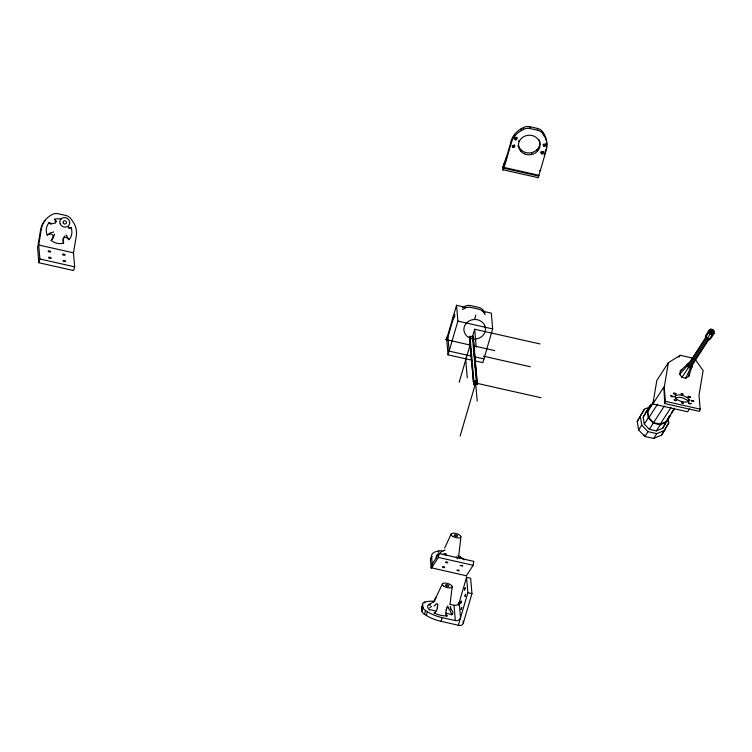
<?xml version="1.0" encoding="UTF-8"?>
<svg xmlns="http://www.w3.org/2000/svg" width="752" height="752" viewBox="0 0 752 752"><rect width="100%" height="100%" fill="white"/><g stroke="black" fill="none" stroke-linecap="round" stroke-linejoin="round"><path stroke-width="1.13" d="M712.088 332.732L712.257 330.861L711.514 330.372L710.593 331.754L711.148 332.516L712.849 332.262L712.999 331.359L711.514 330.372M450.175 603.414L452.178 586.776M675.362 396.163L674.788 396.577M446.209 610.06L446.434 608.772M460.891 536.853L458.833 555.098M38.803 262.721L39.894 258.998L38.69 245.002L41.482 228.476A21.188 19.59 33 0 1 49.811 216.003L51.888 214.696A8.479 7.84 33 0 1 58.064 213.718L65.697 215.429A8.479 7.84 33 0 1 71.092 219.02L72.596 221.135A21.188 19.59 33 0 1 76.262 236.307L73.47 252.832L74.674 266.828L73.583 270.551L38.803 262.721L37.619 247.756L40.599 229.83A21.188 19.59 33 0 1 45.233 220.411M431.563 556.395L430.473 560.118L431.131 567.751A4.239 0.602 -77.3 0 0 431.563 567.939L432.221 564.028L431.563 556.395A21.188 8.554 16.3 0 1 437.015 551.357L438.736 550.972A8.479 3.422 16.3 0 1 443.248 550.99M431.563 567.939L438.378 557.439L439.036 553.528L473.816 561.359L473.158 565.269L466.343 575.769L431.131 567.751L432.221 564.028L439.036 553.528M689.481 408.947L687.648 411.776L652.868 403.946L656.834 380.446L668.34 362.708L680.175 355.282L693.476 358.272M668.34 362.708L664.232 387.44L665.388 401.324L664.74 403.561L699.52 411.391L700.168 409.154L699.012 395.27L703.129 370.539L695.243 359.447M690.919 368.847L692.47 364.964L688.776 376.301L685.711 378.228L681.979 377.391L679.77 374.28L680.372 370.708L689.227 362.812L686.332 365.801M679.77 374.28L687.225 365.801L687.554 363.855M709.117 339.067L691.379 366.403L690.261 367.089L688.907 366.788L688.099 365.66L688.324 364.363L706.692 336.05M688.776 376.301L689.377 372.738M691.379 366.403L691.596 365.096M705.385 337.516L705.743 335.411L709.08 330.269L710.894 329.132L713.093 329.62L714.4 331.463L714.043 333.559L710.706 338.71L708.892 339.848L706.692 339.359L705.385 337.516L708.722 332.365L709.08 330.269M712.097 331.801L711.448 331.369L711.853 330.767M54.605 234.22L53.091 237.98L51.192 240.443A13.132 12.145 33 0 0 63.553 243.122L63.45 239.127L64.644 235.94M63.093 238.384L62.811 240.743L63.553 243.122M465.507 307.324L456.53 305.303L446.669 339.02L448.032 354.822L471.589 360.133M448.032 354.822L457.893 321.104L456.53 305.303M538.921 175.301L504.131 167.47L503.821 163.861A4.239 0.602 -77.3 0 0 505.062 161.943L511.304 140.624A21.188 19.148 -4.9 0 1 521.145 128.808L523.42 127.586A8.479 7.661 -4.9 0 1 529.84 126.712L537.473 128.432A8.479 7.661 -4.9 0 1 542.615 131.91L543.931 133.941L544.091 135.745A21.188 19.148 -4.9 0 1 546.243 150.259L538.695 176.043A3.393 0.479 -77.3 0 1 537.708 177.575L502.919 169.745L502.731 167.583L506.162 157.986A15.181 6.129 16.3 0 1 507.205 156.689M502.919 169.745A3.393 0.479 -77.3 0 0 503.915 168.213L511.454 142.429L511.304 140.624M474.559 319.525L475.875 315.032M459.171 382.289L470.479 343.617M472.096 338.09L474.681 329.254L539.992 343.946M460.13 436.075L475.64 383.031L540.961 397.733M482.342 311.112L491.319 313.133L492.673 328.934L482.812 362.652L474.963 360.885M544.119 155.185L545.755 149.573M458.391 605.247L466.55 577.329L470.639 578.25L471.955 593.601L463.307 623.182A3.393 3.064 -4.9 0 1 459.162 625.429L441.039 621.349A21.188 8.554 16.3 0 1 426.337 615.437L424.476 614.252A8.479 3.422 16.3 0 1 421.863 611.16L421.571 607.795L422.662 604.072A8.479 3.422 16.3 0 1 424.833 602.051L426.563 601.666A21.188 8.554 16.3 0 1 433.97 601.252M438.397 552.137L438.736 550.972M421.863 611.16L422.953 607.437L422.662 604.072M424.56 602.982L424.833 602.051M424.476 614.252L425.566 610.53A8.479 3.422 16.3 0 1 422.953 607.437M426.337 615.437L427.418 611.724L425.566 610.53M459.256 558.351L459.801 556.489L457.94 555.296M441.039 621.349L442.129 617.627A21.188 8.554 16.3 0 1 427.418 611.724M458.344 625.241L467.866 592.679L466.55 577.329M437.1 608.001L437.42 606.742A11.882 11.825 46.8 0 0 437.504 606.234M502.731 167.583L505.071 161.708M451.115 534.08L444.695 548.001M442.411 583.994L434.957 599.41L435.85 597.887M685.711 378.228L690.468 367.954L692.141 366.91M456.06 557.533L456.746 556.781L457.385 557.768M668.086 418.648L668.772 422.934L661.581 435.126L653.648 438.454L644.878 436.48L638.608 429.956L637.245 421.364L644.426 409.191L651.364 406.277M637.245 421.364L644.426 409.191M668.255 418.798L669.957 416.157L662.709 428.217L656.346 430.896L649.296 429.307L644.267 424.072L643.167 417.172L650.414 405.121L653.601 403.786M643.167 417.172L650.414 405.121M674.441 408.966L666.244 421.599L660.237 424.109L653.582 422.615L648.835 417.68L647.801 411.175L654.024 400.741M666.244 421.599L669.318 416.016M662.709 428.217L665.426 423.291M661.581 435.126L668.772 422.934M435.991 597.633L434.242 600.463M678.962 357.144L680.175 355.282M647.801 411.175L654.108 401.455M652.868 403.946L663.856 387.007L664.74 403.561M638.608 429.956L641.738 425.134L640.366 416.542M644.267 424.072L648.252 417.924L647.152 411.024M648.835 417.68L657.662 404.078M709.221 331.698L710.894 329.132M709.907 331.547L710.508 333.098L712.163 333.474L713.451 331.923L712.858 330.382L711.204 330.006L709.907 331.547L710.508 333.098M688.099 365.66L706.476 337.347L707.284 338.475L708.638 338.776L690.261 367.089M711.204 330.006L713.451 331.923M706.692 339.359L710.029 334.208L708.722 332.365M688.907 366.788L707.284 338.475M653.582 422.615L664.307 406.099M649.296 429.307L653.281 423.16L660.331 424.748L666.704 422.069M644.878 436.48L647.998 431.657L656.778 433.631L664.712 430.304M712.163 333.474L710.743 332.741M708.892 339.848L712.238 334.706L714.043 333.559M660.237 424.109L670.953 407.593M656.346 430.896L660.331 424.748M653.648 438.454L656.778 433.631M671.207 413.102L674.356 408.242M665.971 422.304L667.109 420.547M681.979 377.391L688.437 367.493L687.225 365.801M711.693 331.707L711.148 332.516M63.817 237.463L66.148 237.275L69.099 239.634A13.132 12.145 33 0 0 71.055 227.518L69.156 227.677L68.037 226.653M49.049 222.724L52.001 223.701L55.197 222.996M51.192 240.443L53.148 237.406L52.837 234.934L50.666 233.806L47.169 235.028A13.132 12.145 33 0 1 49.049 222.724M443.53 550.812L444.009 550.332M460.694 603.433L461.23 600.923L460.656 603.442M434.017 605.999L435.389 604.787M435.032 600.707L434.459 601.224M434.289 601.365L433.171 602.314M47.169 235.028L50.459 232.866L53.683 231.945M435.652 604.561L435.831 604.42A2.848 2.369 -82.1 0 1 437.119 603.677M429.533 609.684L429.383 609.787A13.132 5.302 16.3 0 1 428.922 604.42M680.372 370.708L681.904 369.749M688.324 364.363L689.434 363.658M71.055 227.518L68.846 228.514M511.454 142.429A21.188 19.148 -4.9 0 1 521.305 130.613L523.571 129.391A8.479 7.661 -4.9 0 1 529.991 128.517L537.624 130.237A8.479 7.661 -4.9 0 1 542.775 133.715L544.091 135.745M462.207 307.756L464.482 306.534A8.479 7.661 -4.9 0 1 470.902 305.65L478.535 307.371A8.479 7.661 -4.9 0 1 483.677 310.849L484.993 312.879M462.367 309.561L464.633 308.339A8.479 7.661 -4.9 0 1 471.053 307.455L478.686 309.175A8.479 7.661 -4.9 0 1 483.837 312.653L485.153 314.684M675.127 397.817L679.535 397.272A7.426 2.999 16.3 0 1 683.051 398.062L687.037 400.064L688.569 401.812M710.593 331.754L711.448 331.369M645.263 412.34L648.233 411.1M435.145 612.673L434.026 612.974A13.132 5.302 16.3 0 0 447.186 615.935L445.729 614.91M469.389 336.746L473.017 336.238L473.506 339.509L477.351 384.197L473.722 384.695L469.389 336.746L470.376 345.741M473.224 381.424L476.853 380.916L473.017 336.238M476.364 380.296L476.665 383.736L474.239 384.065L473.91 381.884L476.326 381.546L472.397 335.749M710.753 330.861L711.514 330.974M503.915 168.213L538.695 176.043M710.029 334.208L712.238 334.706M688.437 367.493L690.468 367.954M457.893 321.104L492.673 328.934M38.69 245.002L73.47 252.832M445.363 339.462L470.066 345.036M473.431 345.788L494.76 350.601M483.376 356.175L530.357 366.75M39.894 258.998L74.674 266.828M471.56 356.157L449.113 351.099L448.07 338.917A4.239 0.602 -77.3 0 1 449 333.39L452.516 321.367A21.188 19.148 -4.9 0 1 454.969 316.178M474.926 356.909L483.903 358.93M665.388 401.324L700.168 409.154M438.378 557.439L473.158 565.269M467.866 592.679L471.955 593.601M449.621 604.26L454.02 605.257A4.239 3.826 -4.9 0 0 459.199 602.455L460.525 617.796A4.239 3.826 -4.9 0 1 455.336 620.597L442.129 617.627M712.501 331.2L712.999 331.359M66.11 234.934L68.987 239.766M438.764 555.004L437.814 554.403A13.132 5.302 16.3 0 0 436.555 558.031M50.995 224.416L49.294 222.451M641.738 425.134L647.998 431.657M648.252 417.924L653.281 423.16M643.693 434.609L644.511 435.474M61.119 219.067A13.132 12.145 33 0 0 54.783 219.18L56.691 221.859M712.435 331.594L712.849 332.262M451.416 614.638L451.557 614.854A13.132 5.302 16.3 0 0 450.993 609.383M54.783 219.18L55.61 222.865M448.577 607.757L449.151 609.562M476.853 380.916L477.351 384.197M476.326 381.546L476.665 383.736M450.288 606.432L450.476 607.719M542.615 131.91L542.775 133.715M537.473 128.432L537.624 130.237M529.84 126.712L529.991 128.517M523.42 127.586L523.571 129.391M521.145 128.808L521.305 130.613M474.681 329.254L476.223 347.208M472.726 337.939L473.017 341.37M473.412 345.948L473.713 349.389M474.108 353.966L474.493 358.544M474.888 363.122L475.283 367.7M475.678 372.287L475.969 375.718M475.64 383.031L477.182 400.995M473.948 380.634L474.239 384.065M469.981 336.088L473.91 381.884M470.573 348.035L471.166 354.906M471.363 357.2L471.852 362.934M472.049 365.218L472.641 372.099M472.839 374.383L473.722 384.695M465.554 357.896L467.255 377.786M463.119 620.992L463.307 623.182M454.02 605.257L455.336 620.597M452.366 319.562A21.188 19.148 -4.9 0 1 454.81 314.374M473.807 339.81A5.085 4.597 -4.9 0 1 472.576 340.289M446.801 340.468A3.393 0.479 -77.3 0 1 447.543 336.05M474.23 346.813A1.288 0.517 16.3 0 1 474.277 347.227M466.343 575.769A4.239 0.602 -77.3 0 1 465.92 575.581M430.473 560.118A21.188 8.554 16.3 0 1 432.118 556.687M459.801 556.489A21.188 8.554 16.3 0 1 464.04 559.911M457.113 558.435A8.225 2.604 83 0 1 457.235 558.868M459.002 557.382A9.4 3.149 83.8 0 1 458.673 556.546M441.95 551.348A9.344 5.414 -52.5 0 1 437.918 553.848M444.488 550.361A3.685 0.564 -43.3 0 1 444.958 549.919M445.842 553.557A2.406 2.181 -71.9 0 1 446.105 555.361M444.244 554.149A3.863 3.093 -77 0 1 445.25 553.566M443.774 554.337A8.77 5.734 -60.8 0 1 444.235 553.961M443.351 554.544A11.882 5.734 -53.8 0 1 443.755 554.177M429.279 604.918A21.188 8.554 16.3 0 1 430.135 604.899M421.571 607.795A8.479 3.422 16.3 0 1 422.586 606.197M451.144 608.622A10.481 5.038 86.4 0 1 450.476 607.437M450.89 609.393A7.943 3.205 16.3 0 1 450.128 609.43M432.983 601.976A10.481 7.755 -57 0 1 429.054 604.194M430.276 605.05A7.943 3.205 16.3 0 1 429.025 604.476M437.373 608.077A9.344 8.394 85.8 0 1 434.289 613.359M437.636 606.159A8.77 8.639 -54.1 0 0 437.702 605.548A3.685 3.459 -70.6 0 0 437.664 604.204M435.352 604.664A11.007 6.89 -57.8 0 1 435.615 604.448M431.498 606.347A11.139 0.987 -41 0 1 429.693 607.917M435.775 611.357A2.218 0.893 16.3 0 0 435.079 610.812L430.68 609.797A7.943 3.205 16.3 0 0 429.486 609.825M451.886 614.309A11.139 4.042 60.5 0 1 449.818 609.853M448.399 607.616A11.007 4.117 85.3 0 1 448.493 607.917M447.543 606.093A2.406 1.297 -85.7 0 1 448.136 607.428M447.083 607.729A3.863 2.566 -75.7 0 1 447.496 606.732M446.838 608.265A8.77 7.398 -82.8 0 1 447.008 607.71M446.613 608.819A11.882 11.195 89.9 0 1 446.726 608.321M446.998 616.038A9.344 9.212 -55.3 0 1 446.171 610.051M451.35 614.751A7.943 3.205 16.3 0 0 450.11 614.168L445.71 613.2A2.218 0.893 16.3 0 0 445.494 613.247M543.931 133.941A21.188 19.148 -4.9 0 1 546.319 147.552M539.645 170.422A4.239 0.602 -77.3 0 1 539.541 170.723M539.353 140.004A10.801 9.767 -4.9 0 1 531.335 152.722A10.801 9.767 -4.9 0 1 518.344 144.375M518.513 141.385A10.801 9.767 -4.9 0 1 518.711 140.652M531.758 153.69A7.689 6.956 -4.9 0 1 531.608 152.656M517.771 146.095A6.768 6.11 -4.9 0 1 518.636 145.832M514.584 144.788A1.166 1.053 -4.9 0 1 512.479 145.446M514.735 145.39A1.589 1.438 -4.9 0 1 512.121 145.493M516.812 137.24A1.166 1.053 -4.9 0 1 514.763 137.87M514.481 137.259A1.166 1.053 -4.9 0 1 514.725 136.554M517.019 137.672A1.589 1.438 -4.9 0 1 514.5 138.02M514.048 136.902A1.589 1.438 -4.9 0 1 514.782 135.792M543.179 151.537A1.166 1.053 -4.9 0 1 541.083 151.829M543.311 151.923A1.589 1.438 -4.9 0 1 541.083 152.224M545.379 143.98A1.166 1.053 -4.9 0 1 543.311 144.196M545.604 144.205A1.589 1.438 -4.9 0 1 543.32 144.6M505.353 161.266A15.181 6.129 16.3 0 1 505.682 160.825M536.702 149.996A6.984 6.317 -4.9 0 1 537.407 150.729M521.503 150.268A7.642 6.909 -4.9 0 1 520.769 151.171M689.255 399.829A1.372 0.555 16.3 0 1 688.315 399.697M461.155 609.505L461.813 607.353L461.164 609.421M464.454 589.963L465.112 587.848L464.454 589.963M465.009 596.345L465.591 594.155L465.009 596.261M689.368 400.12L689.067 401.051A7.276 2.933 16.3 0 1 687.253 401.925A7.539 3.046 16.3 0 1 684.226 401.972A7.426 2.999 16.3 0 1 677.552 399.744A7.276 2.933 16.3 0 1 675.512 398.005C673.689 395.214 678.332 394.556 680.184 395.044A7.426 2.999 16.3 0 1 683.7 395.834L687.685 397.827L689.368 400.12M676.01 393.935L675.437 394.339A1.372 0.555 16.3 0 1 674.036 394.029L673.369 393.334A1.372 0.583 19.1 0 1 674.168 393.033L675.127 393.249A1.372 0.602 14.1 0 1 676.01 393.935M676.565 400.308L675.982 400.722A1.372 0.555 16.3 0 1 674.582 400.412L674.027 399.547L676.565 400.308M690.486 397.188L689.904 397.601A1.372 0.555 16.3 0 1 688.503 397.282L687.836 396.595A1.372 0.583 19.1 0 1 688.635 396.295L689.593 396.511A1.372 0.602 14.1 0 1 690.486 397.188M691.032 403.57L690.449 403.984A1.372 0.555 16.3 0 1 689.058 403.664L688.494 402.799L691.032 403.57M693.758 401.06L693.175 401.465A1.372 0.555 16.3 0 1 691.774 401.154L691.398 400.929A1.372 0.555 16.3 0 1 691.22 400.28L693.758 401.06M442.637 566.97C444.921 569.142 445.898 565.918 442.655 566.933M445.748 562.186C448.352 564.376 448.747 561.02 445.748 562.186M457.103 570.232C459.679 572.394 460.121 569.123 457.122 570.195M460.215 565.438L462.743 565.927L460.262 565.372M681.472 402.574C682.901 405.112 684.997 401.953 681.472 402.574M683.004 394.255C680.25 395.505 680.522 391.811 683.004 394.255M670.756 395.674L671.31 396.548A1.382 0.555 16.3 0 0 672.711 396.859L673.059 396.793A1.382 0.555 16.3 0 0 673.143 396.21L670.756 395.674M48.448 251.525A1.288 0.517 16.3 0 0 50.581 251.873A1.288 0.517 16.3 0 0 49.171 250.82A1.288 0.517 16.3 0 0 48.448 251.525M49.002 257.908A1.288 0.517 16.3 0 0 51.127 258.256A1.288 0.517 16.3 0 0 49.717 257.203A1.288 0.517 16.3 0 0 49.002 257.908M63.469 261.17A1.288 0.517 16.3 0 0 65.593 261.508A1.288 0.517 16.3 0 0 64.183 260.455A1.288 0.517 16.3 0 0 63.469 261.17M62.924 254.787A1.288 0.517 16.3 0 0 65.048 255.125A1.288 0.517 16.3 0 0 63.638 254.073A1.288 0.517 16.3 0 0 62.924 254.787M60.151 223.795A5.085 4.7 33 0 0 68.667 225.647A5.085 4.7 33 0 0 65.546 217.676A5.085 4.7 33 0 0 60.151 223.795M63.309 223.053A1.73 1.598 33 0 0 66.232 223.325A1.73 1.598 33 0 0 64.832 220.75A1.73 1.598 33 0 0 63.309 223.053M452.93 536.486A5.085 2.049 16.3 0 0 460.844 537.041A5.085 2.049 16.3 0 0 454.161 533.149A5.085 2.049 16.3 0 0 452.93 536.486M454.951 535.875A1.73 0.696 16.3 0 0 457.63 536.063A1.73 0.696 16.3 0 0 455.364 534.738A1.73 0.696 16.3 0 0 454.951 535.875M444.225 586.41A5.085 2.049 16.3 0 0 452.131 586.964A5.085 2.049 16.3 0 0 445.457 583.073A5.085 2.049 16.3 0 0 444.225 586.41M446.237 585.799A1.73 0.696 16.3 0 0 448.925 585.987A1.73 0.696 16.3 0 0 446.65 584.661A1.73 0.696 16.3 0 0 446.237 585.799M515.27 139.75A1.166 1.053 -4.9 0 0 516.953 138.716A1.166 1.053 -4.9 0 0 515.139 137.936A1.166 1.053 -4.9 0 0 515.27 139.75M513.043 147.383A1.166 1.053 -4.9 0 0 514.716 146.339A1.166 1.053 -4.9 0 0 512.911 145.559A1.166 1.053 -4.9 0 0 513.043 147.383M541.684 153.831A1.166 1.053 -4.9 0 0 543.367 152.788A1.166 1.053 -4.9 0 0 541.553 152.007A1.166 1.053 -4.9 0 0 541.684 153.831M543.912 146.198A1.166 1.053 -4.9 0 0 545.595 145.164A1.166 1.053 -4.9 0 0 543.79 144.375A1.166 1.053 -4.9 0 0 543.912 146.198M524.482 153.85A10.801 9.767 -4.9 0 0 540.011 144.177A10.801 9.767 -4.9 0 0 523.223 136.977A10.801 9.767 -4.9 0 0 524.482 153.85M469.915 338.099A10.801 9.767 -4.9 0 0 485.454 328.427A10.801 9.767 -4.9 0 0 468.665 321.226A10.801 9.767 -4.9 0 0 469.915 338.099"/></g></svg>
